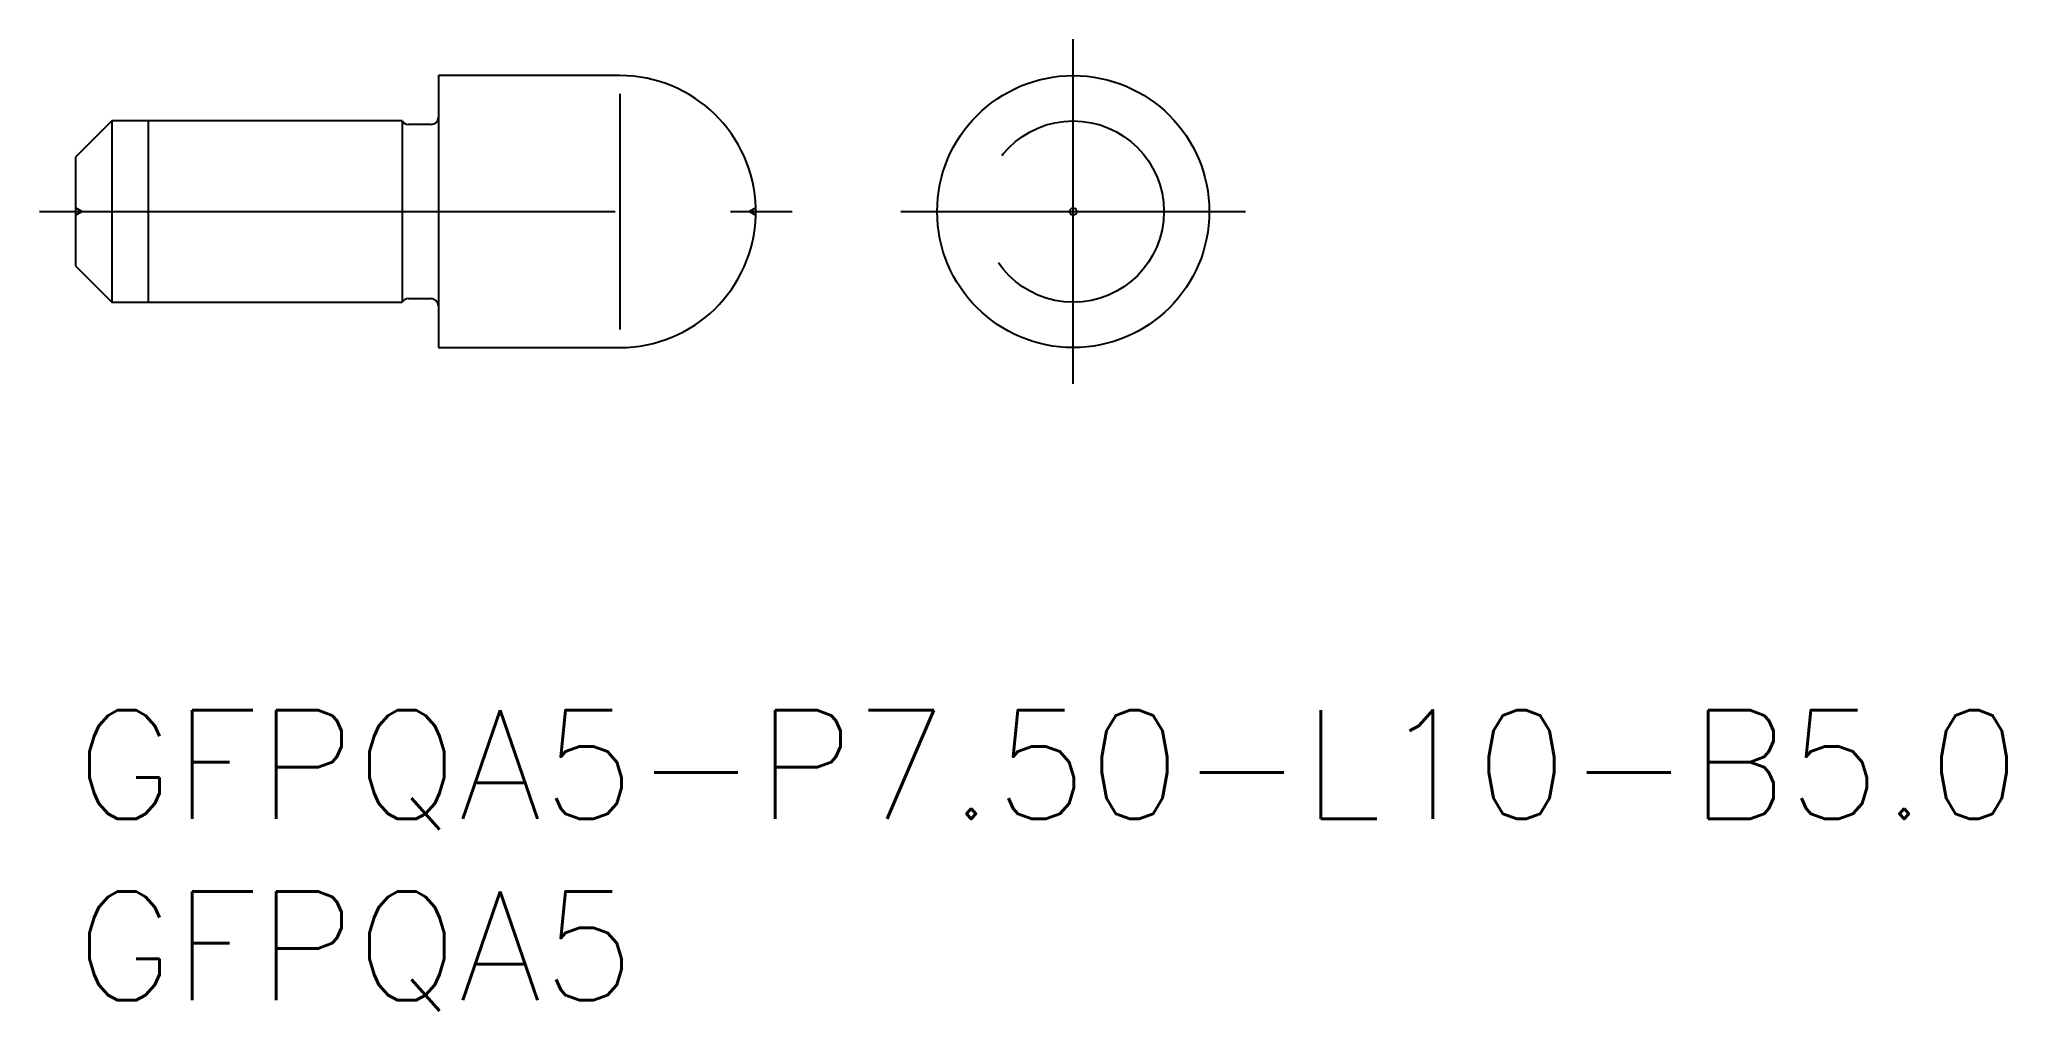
# Model space of a CAD drawing. Extents: x -1 to 53.2, y -8.3 to 18.5.
import ezdxf

# ---------------------------------------------------------------- set-up
doc = ezdxf.new("R2010")
doc.units = 0
doc.header["$LTSCALE"] = 0.5
doc.linetypes.add('CENTER', pattern=[50.8, 31.75, -6.35, 6.35, -6.35])
doc.linetypes.add('DASHED', pattern=[19.05, 12.7, -6.35])
for name, color, linetype in [('MSM_CENTER', 1, 'CENTER'), ('MSM_CONTINUOUS', 7, 'CONTINUOUS'), ('MSM_DASHED', 4, 'DASHED'), ('MSM_NARROW', 5, 'CONTINUOUS'), ('MSM_PART_NUMBER', 7, 'CONTINUOUS')]:
    doc.layers.add(name, color=color, linetype=linetype)
doc.styles.get("Standard").update_dxf_attribs({"font": 'txt.shx', "height": 0.5, "bigfont": 'bigfont.shx'})

# ---------------------------------------------------------------- blocks, each defined once
blk = doc.blocks.new('*U16')
at = {"layer": 'MSM_PART_NUMBER'}
blk.add_text('GFPQA5-P7.50-L10-B5.0', height=3, dxfattribs=at).set_placement((0, -3))
blk = doc.blocks.new('*U17')
at = {"layer": 'MSM_PART_NUMBER'}
blk.add_text('GFPQA5', height=3, dxfattribs=at).set_placement((0, -8))

msp = doc.modelspace()

# ---------------------------------------------------------------- linework, layer by layer
at = {"layer": 'MSM_CENTER'}
for p, q in [((27.499, 9), (27.499, 18.5)), ((-1, 13.75), (19.749, 13.75)), ((22.749, 13.75), (32.249, 13.75))]:
    msp.add_line(p, q, dxfattribs=at)
at = {"layer": 'MSM_CONTINUOUS'}
for p, q in [((15, 17.5), (10, 17.5)), ((10, 17.5), (10, 10)), ((1, 16.25), (0, 15.25)), ((9, 16.25), (1, 16.25)), ((1, 16.25), (1, 11.25)), ((9, 16.25), (9, 11.25)), ((9.8, 16.15), (9.173, 16.15)), ((0, 15.25), (0, 12.25)), ((18.749, 13.651), (18.749, 13.849)), ((0, 12.25), (1, 11.25)), ((1, 11.25), (9, 11.25)), ((9.173, 11.35), (9.8, 11.35)), ((10, 10), (15, 10))]:
    msp.add_line(p, q, dxfattribs=at)
for radius in [3.75, 0.0992]:
    msp.add_circle((27.499, 13.75), radius, dxfattribs=at)
for centre, radius, start, end in [((15, 13.75), 3.75, 1.5165, 90), ((9.8, 16.35), 0.2, 270, 0), ((9.173, 16.35), 0.2, 210, 270), ((15, 13.75), 3.75, 270, 358.4835), ((9.173, 11.15), 0.2, 90, 150), ((9.8, 11.15), 0.2, 0, 90)]:
    msp.add_arc(centre, radius, start, end, dxfattribs=at)
at = {"layer": 'MSM_DASHED'}
for p, q in [((0.173, 13.75), (0, 13.85)), ((0, 13.65), (0.173, 13.75)), ((18.749, 13.849), (18.577, 13.75)), ((18.577, 13.75), (18.749, 13.651))]:
    msp.add_line(p, q, dxfattribs=at)
msp.add_circle((27.499, 13.75), 2.5, dxfattribs=at)
at = {"layer": 'MSM_NARROW'}
for p, q in [((15, 17), (15, 10.5)), ((2, 16.25), (2, 11.25))]:
    msp.add_line(p, q, dxfattribs=at)

# ---------------------------------------------------------------- block references
at = {"layer": 'MSM_CONTINUOUS'}
for name in ['*U16', '*U17']:
    msp.add_blockref(name, (0, 0), dxfattribs=at)

doc.saveas('drawing.dxf')
